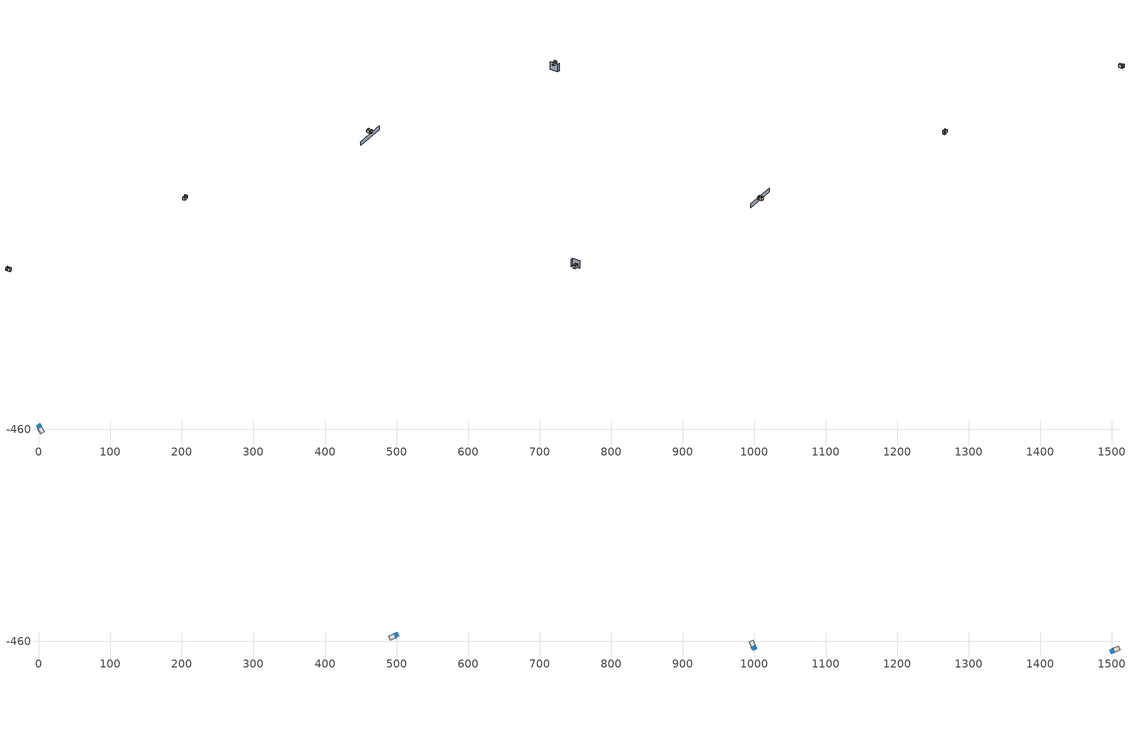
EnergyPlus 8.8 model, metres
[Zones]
0Perim
 floor adiabatic (115mmSandLimeBrick): 2.72,-454.01 4.01,-456.53 -1.34,-459.26 -2.63,-456.73 z0
 wall outside (U0-5): 2.72,-454.01 -2.63,-456.73 z0:7.58
 wall to 0Core (115mmSandLimeBrick): -1.34,-459.26 4.01,-456.53 z0:7.58
 wall adiabatic (115mmSandLimeBrick): -2.63,-456.73 -1.34,-459.26 / 4.01,-456.53 2.72,-454.01 z0:7.58
 window (Single): 2.63,-454.05 -2.54,-456.69 z0.85:2.42
 ceiling adiabatic (115mmSandLimeBrick): 2.72,-454.01 -2.63,-456.73 -1.98,-458 3.36,-455.27 z7.58
 roof outside (U0-4): 3.36,-455.27 -1.98,-458 -1.34,-459.26 4.01,-456.53 z7.58
0Core
 floor adiabatic (115mmSandLimeBrick): 4.01,-456.53 7.67,-463.72 2.33,-466.44 -1.34,-459.26 z0
 wall adiabatic (115mmSandLimeBrick): -1.34,-459.26 2.33,-466.44 7.67,-463.72 4.01,-456.53 z0:7.58
 ceiling adiabatic (115mmSandLimeBrick): 4.01,-456.53 -1.34,-459.26 0.5,-462.85 5.84,-460.12 z7.58
 roof outside (U0-4): 5.84,-460.12 0.5,-462.85 2.33,-466.44 7.67,-463.72 z7.58
1Perim
 floor adiabatic (115mmSandLimeBrick): 501.21,-453.9 498.66,-455.13 496.05,-449.72 498.61,-448.49 z7.58
 wall outside (U0-5): 501.21,-453.9 498.61,-448.49 z7.58:15.16
 wall to 1Core (115mmSandLimeBrick): 496.05,-449.72 498.66,-455.13 z7.58:15.16
 wall adiabatic (115mmSandLimeBrick): 498.61,-448.49 496.05,-449.72 / 498.66,-455.13 501.21,-453.9 z7.58:15.16
 window (Single): 501.17,-453.81 498.65,-448.58 z8.43:10
 ceiling adiabatic (115mmSandLimeBrick): 501.21,-453.9 498.61,-448.49 497.33,-449.11 499.93,-454.51 z15.16
 roof outside (U0-4): 499.93,-454.51 497.33,-449.11 496.05,-449.72 498.66,-455.13 z15.16
1Core
 floor adiabatic (115mmSandLimeBrick): 498.66,-455.13 491.39,-458.62 488.79,-453.22 496.05,-449.72 z7.58
 wall adiabatic (115mmSandLimeBrick): 496.05,-449.72 488.79,-453.22 491.39,-458.62 498.66,-455.13 z7.58:15.16
 ceiling adiabatic (115mmSandLimeBrick): 498.66,-455.13 496.05,-449.72 492.42,-451.47 495.02,-456.87 z15.16
 roof outside (U0-4): 495.02,-456.87 492.42,-451.47 488.79,-453.22 491.39,-458.62 z15.16
2Perim
 floor adiabatic (115mmSandLimeBrick): 997.22,-470.87 996.06,-468.28 1001.54,-465.84 1002.7,-468.43 z7.58
 wall outside (U0-5): 997.22,-470.87 1002.7,-468.43 z7.58:15.16
 wall to 2Core (115mmSandLimeBrick): 1001.54,-465.84 996.06,-468.28 z7.58:15.16
 wall adiabatic (115mmSandLimeBrick): 1002.7,-468.43 1001.54,-465.84 / 996.06,-468.28 997.22,-470.87 z7.58:15.16
 window (Single): 997.31,-470.83 1002.61,-468.47 z8.43:10
 ceiling adiabatic (115mmSandLimeBrick): 997.22,-470.87 1002.7,-468.43 1002.12,-467.14 996.64,-469.58 z15.16
 roof outside (U0-4): 996.64,-469.58 1002.12,-467.14 1001.54,-465.84 996.06,-468.28 z15.16
2Core
 floor adiabatic (115mmSandLimeBrick): 996.06,-468.28 992.78,-460.92 998.26,-458.47 1001.54,-465.84 z7.58
 wall adiabatic (115mmSandLimeBrick): 1001.54,-465.84 998.26,-458.47 992.78,-460.92 996.06,-468.28 z7.58:15.16
 ceiling adiabatic (115mmSandLimeBrick): 996.06,-468.28 1001.54,-465.84 999.9,-462.16 994.42,-464.6 z15.16
 roof outside (U0-4): 994.42,-464.6 999.9,-462.16 998.26,-458.47 992.78,-460.92 z15.16
3Perim
 floor adiabatic (115mmSandLimeBrick): 1498.88,-471.23 1501.48,-470.09 1503.89,-475.58 1501.3,-476.73 z7.58
 wall outside (U0-5): 1498.88,-471.23 1501.3,-476.73 z7.58:15.16
 wall to 3Core (115mmSandLimeBrick): 1503.89,-475.58 1501.48,-470.09 z7.58:15.16
 wall adiabatic (115mmSandLimeBrick): 1501.3,-476.73 1503.89,-475.58 / 1501.48,-470.09 1498.88,-471.23 z7.58:15.16
 window (Single): 1498.92,-471.33 1501.26,-476.63 z8.43:10
 ceiling adiabatic (115mmSandLimeBrick): 1498.88,-471.23 1501.3,-476.73 1502.6,-476.15 1500.18,-470.66 z15.16
 roof outside (U0-4): 1500.18,-470.66 1502.6,-476.15 1503.89,-475.58 1501.48,-470.09 z15.16
3Core
 floor adiabatic (115mmSandLimeBrick): 1501.48,-470.09 1508.86,-466.84 1511.28,-472.33 1503.89,-475.58 z7.58
 wall adiabatic (115mmSandLimeBrick): 1503.89,-475.58 1511.28,-472.33 1508.86,-466.84 1501.48,-470.09 z7.58:15.16
 ceiling adiabatic (115mmSandLimeBrick): 1501.48,-470.09 1503.89,-475.58 1507.59,-473.96 1505.17,-468.47 z15.16
 roof outside (U0-4): 1505.17,-468.47 1507.59,-473.96 1511.28,-472.33 1508.86,-466.84 z15.16
shading: 1028.66,-457.97 958.18,-488.28 z0:10.91; 1506.38,-488.28 1500.93,-490.65 / 1500.93,-490.65 1493.02,-472.4 z0:20.97
[Site:GroundTemperature:BuildingSurface]
14, 14, 14, 14, 14, 14, 14, 14, 14, 14, 14, 14
[Site:GroundReflectance]
0.2, 0.2, 0.2, 0.2, 0.2, 0.2, 0.2, 0.2, 0.2, 0.2, 0.2, 0.2
[Site:GroundReflectance:SnowModifier]
1, 1
[Building]
Building: North Axis {deg}=0; Terrain=Suburbs; Loads Convergence Tolerance Value=.04; Temperature Convergence Tolerance Value {deltaC}=.4; Solar Distribution=MinimalShadowing; Maximum Number of Warmup Days=25
[Construction]
115mmSandLimeBrick: Plaster_0.005_115mmSandLimeBrick, Sand-Lime Brick_0.08_115mmSandLimeBrick, Plaster_0.08_115mmSandLimeBrick
U0-5: XPS Board_0.01_U0-5, General Concrete_0.2_U0-5
U0-4: XPS Board_0.06_U0-4, General Concrete_0.2_U0-4
Single: Generic Clear Glass 6mm_0.006_Single
[Material] Roughness=Rough; Thermal Absorptance=0.9
Name | Thickness {m} | Conductivity {W/m-K} | Density {kg/m3} | Specific Heat {J/kg-K} | Solar Absorptance | Visible Absorptance
Plaster_0.005_115mmSandLimeBrick | 0.005 | 1 | 2000 | 1130 | 0.6 | 0.6
Sand-Lime Brick_0.08_115mmSandLimeBrick | 0.08 | 0.56 | 1200 | 1000 | 0.6 | 0.6
Plaster_0.08_115mmSandLimeBrick | 0.08 | 1 | 2000 | 1130 | 0.6 | 0.6
XPS Board_0.01_U0-5 | 0.01 | 0.034 | 35 | 1400 | 0.6 | 0.6
General Concrete_0.2_U0-5; General Concrete_0.2_U0-4 | 0.2 | 2 | 2400 | 950 | 0.7 | 0.7
XPS Board_0.06_U0-4 | 0.06 | 0.034 | 35 | 1400 | 0.6 | 0.6
[WindowMaterial:Glazing]
Generic Clear Glass 6mm_0.006_Single: Optical Data Type=SpectralAverage; Window Glass Spectral Data Set=SpectralAverage; Thickness {m}=0.006; Solar Transmittance at Normal Incidence=0.68; Front Side Solar Reflectance at Normal Incidence=0.09; Back Side Solar Reflectance at Normal Incidence=0.1; Visible Transmittance at Normal Incidence=0.81; Front Side Visible Reflectance at Normal Incidence=0.11; Back Side Visible Reflectance at Normal Incidence=0.12; Infrared Transmittance at Normal Incidence=0; Front Side Infrared Hemispherical Emissivity=0.2; Back Side Infrared Hemispherical Emissivity=0.2; Conductivity {W/m-K}=0.9; Dirt Correction Factor for Solar and Visible Transmittance=1
[EnergyManagementSystem:Sensor]
Name | Output:Variable or Output:Meter Index Key | Output:Variable or Output:Meter
OutdoorTemp | Environment | Site Outdoor Air Drybulb Temperature
OutdoorRelHumid | Environment | Site Outdoor Air Relative Humidity
USRNATVENT_0Perim; USRNATVENT_1Perim; USRNATVENT_2Perim; USRNATVENT_3Perim | AllOff | Schedule Value
[Zone] Type=1; Multiplier=1; Zone Inside Convection Algorithm=TARP; Zone Outside Convection Algorithm=DOE-2
Name | Volume {m3} | Floor Area {m2}
0Perim; 1Perim; 2Perim; 3Perim | 128.931 | 17.01
0Core; 1Core; 2Core; 3Core | 366.85 | 48.3991
[People] Number of People Schedule=60HrWk; Number of People Calculation Method=People/Area; People per Zone Floor Area {person/m2}=0.05; Fraction Radiant=0.3; Sensible Heat Fraction=AUTOCALCULATE; Carbon Dioxide Generation Rate {m3/s-W}=3.82e-08; Enable ASHRAE 55 Comfort Warnings=No; Mean Radiant Temperature Calculation Type=ZoneAveraged; Clothing Insulation Calculation Method=DynamicClothingModelASHRAE55; Thermal Comfort Model 1 Type=AdaptiveASH55
Name | Zone or ZoneList | Activity Level Schedule | Work Efficiency Schedule | Air Velocity Schedule
People 0Perim | 0Perim | 0PerimPeopleActivity | 0PerimWorkEfficiency | 0PerimAirVelocity
People 0Core | 0Core | 0CorePeopleActivity | 0CoreWorkEfficiency | 0CoreAirVelocity
People 1Perim | 1Perim | 1PerimPeopleActivity | 1PerimWorkEfficiency | 1PerimAirVelocity
People 1Core | 1Core | 1CorePeopleActivity | 1CoreWorkEfficiency | 1CoreAirVelocity
People 2Perim | 2Perim | 2PerimPeopleActivity | 2PerimWorkEfficiency | 2PerimAirVelocity
People 2Core | 2Core | 2CorePeopleActivity | 2CoreWorkEfficiency | 2CoreAirVelocity
People 3Perim | 3Perim | 3PerimPeopleActivity | 3PerimWorkEfficiency | 3PerimAirVelocity
People 3Core | 3Core | 3CorePeopleActivity | 3CoreWorkEfficiency | 3CoreAirVelocity
[ElectricEquipment] Schedule=AllOn; Design Level Calculation Method=Watts/Area; Watts per Zone Floor Area {W/m2}=15; Fraction Latent=0; Fraction Radiant=.2; Fraction Lost=0
Name | Zone or ZoneList
0Perim Equipment 1 | 0Perim
0Core Equipment 1 | 0Core
1Perim Equipment 1 | 1Perim
1Core Equipment 1 | 1Core
2Perim Equipment 1 | 2Perim
2Core Equipment 1 | 2Core
3Perim Equipment 1 | 3Perim
3Core Equipment 1 | 3Core
[Lights] Schedule=AllOn; Design Level Calculation Method=Watts/Area; Watts per Zone Floor Area {W/m2}=20; Return Air Fraction=0; Fraction Radiant=.42; Fraction Visible=.18; Fraction Replaceable=1
Name | Zone or ZoneList
0Perim General lighting | 0Perim
0Core General lighting | 0Core
1Perim General lighting | 1Perim
1Core General lighting | 1Core
2Perim General lighting | 2Perim
2Core General lighting | 2Core
3Perim General lighting | 3Perim
3Core General lighting | 3Core
[Daylighting:Controls] Daylighting Method=SplitFlux; Lighting Control Type=Continuous; Minimum Input Power Fraction for Continuous or ContinuousOff Dimming Control=0.1; Minimum Light Output Fraction for Continuous or ContinuousOff Dimming Control=0.1; Number of Stepped Control Steps=3; Probability Lighting will be Reset When Needed in Manual Stepped Control=1; Glare Calculation Azimuth Angle of View Direction Clockwise from Zone y-Axis {deg}=0; Maximum Allowable Discomfort Glare Index=22; Fraction of Zone Controlled by Reference Point 1=1; Illuminance Setpoint at Reference Point 1 {lux}=500
Name | Zone | Glare Calculation Daylighting Reference Point | Daylighting Reference Point 1
0Perim_DaylCtrl | 0Perim | 0Perim_DaylRefPt1 | 0Perim_DaylRefPt1
0Core_DaylCtrl | 0Core | 0Core_DaylRefPt1 | 0Core_DaylRefPt1
1Perim_DaylCtrl | 1Perim | 1Perim_DaylRefPt1 | 1Perim_DaylRefPt1
1Core_DaylCtrl | 1Core | 1Core_DaylRefPt1 | 1Core_DaylRefPt1
2Perim_DaylCtrl | 2Perim | 2Perim_DaylRefPt1 | 2Perim_DaylRefPt1
2Core_DaylCtrl | 2Core | 2Core_DaylRefPt1 | 2Core_DaylRefPt1
3Perim_DaylCtrl | 3Perim | 3Perim_DaylRefPt1 | 3Perim_DaylRefPt1
3Core_DaylCtrl | 3Core | 3Core_DaylRefPt1 | 3Core_DaylRefPt1
[ZoneControl:Thermostat]
Name | Zone or ZoneList | Control Type Schedule | Control 1
0Perim Thermostat | 0Perim | 0PerimZoneControlTypeSched | Dual Setpoint - Zone 0Perim
0Core Thermostat | 0Core | 0CoreZoneControlTypeSched | Dual Setpoint - Zone 0Core
1Perim Thermostat | 1Perim | 1PerimZoneControlTypeSched | Dual Setpoint - Zone 1Perim
1Core Thermostat | 1Core | 1CoreZoneControlTypeSched | Dual Setpoint - Zone 1Core
2Perim Thermostat | 2Perim | 2PerimZoneControlTypeSched | Dual Setpoint - Zone 2Perim
2Core Thermostat | 2Core | 2CoreZoneControlTypeSched | Dual Setpoint - Zone 2Core
3Perim Thermostat | 3Perim | 3PerimZoneControlTypeSched | Dual Setpoint - Zone 3Perim
3Core Thermostat | 3Core | 3CoreZoneControlTypeSched | Dual Setpoint - Zone 3Core
[ThermostatSetpoint:DualSetpoint]
Name | Heating Setpoint Temperature Schedule | Cooling Setpoint Temperature Schedule
Dual Setpoint - Zone 0Perim | 0PerimHeating_SP_Sch | 0PerimCooling_SP_Sch
Dual Setpoint - Zone 0Core | 0CoreHeating_SP_Sch | 0CoreCooling_SP_Sch
Dual Setpoint - Zone 1Perim | 1PerimHeating_SP_Sch | 1PerimCooling_SP_Sch
Dual Setpoint - Zone 1Core | 1CoreHeating_SP_Sch | 1CoreCooling_SP_Sch
Dual Setpoint - Zone 2Perim | 2PerimHeating_SP_Sch | 2PerimCooling_SP_Sch
Dual Setpoint - Zone 2Core | 2CoreHeating_SP_Sch | 2CoreCooling_SP_Sch
Dual Setpoint - Zone 3Perim | 3PerimHeating_SP_Sch | 3PerimCooling_SP_Sch
Dual Setpoint - Zone 3Core | 3CoreHeating_SP_Sch | 3CoreCooling_SP_Sch
[Zone equipment]
0Perim: 0Perim Ideal Loads Air
0Core: 0Core Ideal Loads Air
1Perim: 1Perim Ideal Loads Air
1Core: 1Core Ideal Loads Air
2Perim: 2Perim Ideal Loads Air
2Core: 2Core Ideal Loads Air
3Perim: 3Perim Ideal Loads Air
3Core: 3Core Ideal Loads Air
[ZoneHVAC:IdealLoadsAirSystem] Maximum Heating Supply Air Temperature {C}=30; Minimum Cooling Supply Air Temperature {C}=18; Maximum Heating Supply Air Humidity Ratio {kgWater/kgDryAir}=0.01; Minimum Cooling Supply Air Humidity Ratio {kgWater/kgDryAir}=0.008; Heating Limit=NoLimit; Maximum Heating Air Flow Rate {m3/s}=100; Cooling Limit=NoLimit; Maximum Cooling Air Flow Rate {m3/s}=100; Heating Availability Schedule=AllOn; Cooling Availability Schedule=AllOn; Dehumidification Control Type=None; Humidification Control Type=None; Demand Controlled Ventilation Type=OccupancySchedule; Outdoor Air Economizer Type=DifferentialEnthalpy; Heat Recovery Type=Enthalpy; Sensible Heat Recovery Effectiveness=0.7; Latent Heat Recovery Effectiveness=0.65
Name | Design Specification Outdoor Air Object
0Perim Ideal Loads Air | 0PerimMinFreshAir
0Core Ideal Loads Air | 0CoreMinFreshAir
1Perim Ideal Loads Air | 1PerimMinFreshAir
1Core Ideal Loads Air | 1CoreMinFreshAir
2Perim Ideal Loads Air | 2PerimMinFreshAir
2Core Ideal Loads Air | 2CoreMinFreshAir
3Perim Ideal Loads Air | 3PerimMinFreshAir
3Core Ideal Loads Air | 3CoreMinFreshAir
[DesignSpecification:OutdoorAir] Outdoor Air Method=Sum; Outdoor Air Flow per Person {m3/s-person}=0.0005; Outdoor Air Flow per Zone Floor Area {m3/s-m2}=0.0005; Outdoor Air Schedule=30HrWk
0PerimMinFreshAir; 0CoreMinFreshAir; 1PerimMinFreshAir; 1CoreMinFreshAir; 2PerimMinFreshAir; 2CoreMinFreshAir; 3PerimMinFreshAir; 3CoreMinFreshAir
[ZoneVentilation:DesignFlowRate] Schedule=AllOn; Design Flow Rate Calculation Method=AirChanges/Hour; Air Changes per Hour {1/hr}=0; Ventilation Type=NATURAL; Fan Pressure Rise {Pa}=0; Fan Total Efficiency=1; Constant Term Coefficient=1; Temperature Term Coefficient=0; Velocity Term Coefficient=0; Velocity Squared Term Coefficient=0; Minimum Indoor Temperature {C}=18; Delta Temperature {deltaC}=1; Maximum Wind Speed {m/s}=40
Name | Zone or ZoneList
0Perim ScheduledVent | 0Perim
1Perim ScheduledVent | 1Perim
2Perim ScheduledVent | 2Perim
3Perim ScheduledVent | 3Perim
[EnergyManagementSystem:Actuator] Actuated Component Type=Schedule:Constant; Actuated Component Control Type=Schedule Value
Name | Actuated Component Unique
NATVENT_AVAIL_SCHED_ACTUATOR_0Perim | NATVENT_AVAIL_SCHED_0Perim
NATVENT_AVAIL_SCHED_ACTUATOR_1Perim | NATVENT_AVAIL_SCHED_1Perim
NATVENT_AVAIL_SCHED_ACTUATOR_2Perim | NATVENT_AVAIL_SCHED_2Perim
NATVENT_AVAIL_SCHED_ACTUATOR_3Perim | NATVENT_AVAIL_SCHED_3Perim
[EnergyManagementSystem:ProgramCallingManager]
My 0Perim_Setpoint_Schedule_Calculator_Example: BeginTimestepBeforePredictor; 0Perim_ErlEnforceBinary
My 1Perim_Setpoint_Schedule_Calculator_Example: BeginTimestepBeforePredictor; 1Perim_ErlEnforceBinary
My 2Perim_Setpoint_Schedule_Calculator_Example: BeginTimestepBeforePredictor; 2Perim_ErlEnforceBinary
My 3Perim_Setpoint_Schedule_Calculator_Example: BeginTimestepBeforePredictor; 3Perim_ErlEnforceBinary
[EnergyManagementSystem:Program]
0Perim_ErlEnforceBinary: IF (USRNATVENT_0Perim > 0); Set NATVENT_AVAIL_SCHED_ACTUATOR_0Perim = 1; ELSE; Set NATVENT_AVAIL_SCHED_ACTUATOR_0Perim = 0; ENDIF
1Perim_ErlEnforceBinary: IF (USRNATVENT_1Perim > 0); Set NATVENT_AVAIL_SCHED_ACTUATOR_1Perim = 1; ELSE; Set NATVENT_AVAIL_SCHED_ACTUATOR_1Perim = 0; ENDIF
2Perim_ErlEnforceBinary: IF (USRNATVENT_2Perim > 0); Set NATVENT_AVAIL_SCHED_ACTUATOR_2Perim = 1; ELSE; Set NATVENT_AVAIL_SCHED_ACTUATOR_2Perim = 0; ENDIF
3Perim_ErlEnforceBinary: IF (USRNATVENT_3Perim > 0); Set NATVENT_AVAIL_SCHED_ACTUATOR_3Perim = 1; ELSE; Set NATVENT_AVAIL_SCHED_ACTUATOR_3Perim = 0; ENDIF
[ZoneVentilation:WindandStackOpenArea] Opening Area {m2}=7.2765; Opening Effectiveness=0; Effective Angle {deg}=0; Height Difference {m}=0.392053; Discharge Coefficient for Opening=0.6; Minimum Indoor Temperature {C}=22; Maximum Indoor Temperature {C}=100; Delta Temperature {deltaC}=1; Minimum Outdoor Temperature {C}=22; Maximum Outdoor Temperature {C}=26; Maximum Wind Speed {m/s}=40
Name | Zone | Opening Area Fraction Schedule
0PerimNatVent_Buoy | 0Perim | NATVENT_AVAIL_SCHED_0Perim
1PerimNatVent_Buoy | 1Perim | NATVENT_AVAIL_SCHED_1Perim
2PerimNatVent_Buoy | 2Perim | NATVENT_AVAIL_SCHED_2Perim
3PerimNatVent_Buoy | 3Perim | NATVENT_AVAIL_SCHED_3Perim
[ZoneInfiltration:DesignFlowRate] Schedule=On; Design Flow Rate Calculation Method=AirChanges/Hour; Air Changes per Hour {1/hr}=2; Constant Term Coefficient=1; Temperature Term Coefficient=0; Velocity Term Coefficient=0; Velocity Squared Term Coefficient=0
Name | Zone or ZoneList
0PerimInfiltration | 0Perim
1PerimInfiltration | 1Perim
2PerimInfiltration | 2Perim
3PerimInfiltration | 3Perim
[WaterUse:Equipment]
Name | Peak Flow Rate {m3/s} | Flow Rate Fraction Schedule | Target Temperature Schedule | Hot Water Supply Temperature Schedule | Cold Water Supply Temperature Schedule
DHW 0Perim | 0 | equipOffice | DHW Supply Temperature 0Perim | DHW Supply Temperature 0Perim | DHW Mains Temperature 0Perim
DHW 0Core | 1.34442e-05 | 60HrWk | DHW Supply Temperature 0Core | DHW Supply Temperature 0Core | DHW Mains Temperature 0Core
DHW 1Perim | 0 | equipOffice | DHW Supply Temperature 1Perim | DHW Supply Temperature 1Perim | DHW Mains Temperature 1Perim
DHW 1Core | 1.34442e-05 | 60HrWk | DHW Supply Temperature 1Core | DHW Supply Temperature 1Core | DHW Mains Temperature 1Core
DHW 2Perim | 0 | equipOffice | DHW Supply Temperature 2Perim | DHW Supply Temperature 2Perim | DHW Mains Temperature 2Perim
DHW 2Core | 1.34442e-05 | 60HrWk | DHW Supply Temperature 2Core | DHW Supply Temperature 2Core | DHW Mains Temperature 2Core
DHW 3Perim | 0 | equipOffice | DHW Supply Temperature 3Perim | DHW Supply Temperature 3Perim | DHW Mains Temperature 3Perim
DHW 3Core | 1.34442e-05 | 60HrWk | DHW Supply Temperature 3Core | DHW Supply Temperature 3Core | DHW Mains Temperature 3Core
[Schedule:Constant]
On: On/Off, 1
0PerimPeopleActivity; 0CorePeopleActivity; 1PerimPeopleActivity; 1CorePeopleActivity; 2PerimPeopleActivity; 2CorePeopleActivity; 3PerimPeopleActivity; 3CorePeopleActivity: Any Number, 125.28
0PerimAirVelocity; 0CoreAirVelocity; 1PerimAirVelocity; 1CoreAirVelocity; 2PerimAirVelocity; 2CoreAirVelocity; 3PerimAirVelocity; 3CoreAirVelocity: Any Number, 0.2
0PerimWorkEfficiency; 0CoreWorkEfficiency; 1PerimWorkEfficiency; 1CoreWorkEfficiency; 2PerimWorkEfficiency; 2CoreWorkEfficiency; 3PerimWorkEfficiency; 3CoreWorkEfficiency: Any Number, 0
0PerimHeating_SP_Sch; 0PerimCooling_SP_Sch; 0CoreHeating_SP_Sch; 0CoreCooling_SP_Sch; 1PerimHeating_SP_Sch; 1PerimCooling_SP_Sch; 1CoreHeating_SP_Sch; 1CoreCooling_SP_Sch; 2PerimHeating_SP_Sch; 2PerimCooling_SP_Sch; 2CoreHeating_SP_Sch; 2CoreCooling_SP_Sch; 3PerimHeating_SP_Sch; 3PerimCooling_SP_Sch; 3CoreHeating_SP_Sch; 3CoreCooling_SP_Sch: Temperature, 22
0PerimZoneControlTypeSched; 0CoreZoneControlTypeSched; 1PerimZoneControlTypeSched; 1CoreZoneControlTypeSched; 2PerimZoneControlTypeSched; 2CoreZoneControlTypeSched; 3PerimZoneControlTypeSched; 3CoreZoneControlTypeSched: Any Number, 4
NATVENT_AVAIL_SCHED_0Perim; NATVENT_AVAIL_SCHED_1Perim; NATVENT_AVAIL_SCHED_2Perim; NATVENT_AVAIL_SCHED_3Perim: Fraction, 1
DHW Supply Temperature 0Perim; DHW Supply Temperature 0Core; DHW Supply Temperature 1Perim; DHW Supply Temperature 1Core; DHW Supply Temperature 2Perim; DHW Supply Temperature 2Core; DHW Supply Temperature 3Perim; DHW Supply Temperature 3Core: Temperature, 65
DHW Mains Temperature 0Perim; DHW Mains Temperature 0Core; DHW Mains Temperature 1Perim; DHW Mains Temperature 1Core; DHW Mains Temperature 2Perim; DHW Mains Temperature 2Core; DHW Mains Temperature 3Perim; DHW Mains Temperature 3Core: Temperature, 10
[Schedule:Year]
60HrWk: 60HrWk, 1, 1, 12, 31
30HrWk: 30HrWk, 1, 1, 12, 31
AllOn: AllOn, 1, 1, 12, 31
equipOffice: equipOffice, 1, 1, 12, 31
AllOff: AllOff, 1, 1, 12, 31
[Schedule:Week:Daily]
60HrWk: 60HrWkDay, 60HrWkDay, 60HrWkDay, 60HrWkDay, 60HrWkDay, 60HrWkDay, 60HrWkDay, 60HrWkDay, 60HrWkDay, 60HrWkDay, 60HrWkDay, 60HrWkDay
30HrWk: 30HrWkDay, 30HrWkDay, 30HrWkDay, 30HrWkDay, 30HrWkDay, 30HrWkDay, 30HrWkDay, 30HrWkDay, 30HrWkDay, 30HrWkDay, 30HrWkDay, 30HrWkDay
AllOn: AllOn, AllOn, AllOn, AllOn, AllOn, AllOn, AllOn, AllOn, AllOn, AllOn, AllOn, AllOn
equipOffice: equipOfficeWeekEnd, equipOffice, equipOffice, equipOffice, equipOffice, equipOffice, equipOfficeWeekEnd, equipOfficeWeekEnd, equipOffice, equipOffice, equipOffice, equipOffice
AllOff: AllOff, AllOff, AllOff, AllOff, AllOff, AllOff, AllOff, AllOff, AllOff, AllOff, AllOff, AllOff
[Schedule:Day:Hourly]
60HrWkDay: 0.2, 0.2, 0.2, 0.2, 0.2, 0.2, 0.2, 0.4, 0.8, 0.8, 1, 1, 0.8, 1, 1, 1, 0.8, 0.4, 0.2, 0.2, 0.2, 0.2, 0.2, 0.2
30HrWkDay; equipOffice; equipOfficeWeekEnd: 0.1, 0.1, 0.1, 0.1, 0.1, 0.1, 0.1, 0.2, 0.4, 0.6, 0.8, 0.8, 0.4, 0.6, 0.8, 0.8, 0.4, 0.2, 0.1, 0.1, 0.1, 0.1, 0.1, 0.1
AllOn: 1, 1, 1, 1, 1, 1, 1, 1, 1, 1, 1, 1, 1, 1, 1, 1, 1, 1, 1, 1, 1, 1, 1, 1
AllOff: 0, 0, 0, 0, 0, 0, 0, 0, 0, 0, 0, 0, 0, 0, 0, 0, 0, 0, 0, 0, 0, 0, 0, 0
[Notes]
----  This file was generated with Archsim v.4.0.2.17
-------------------------ERL SENSORS--------------------------
115mmSandLimeBrick GasType: Partition
